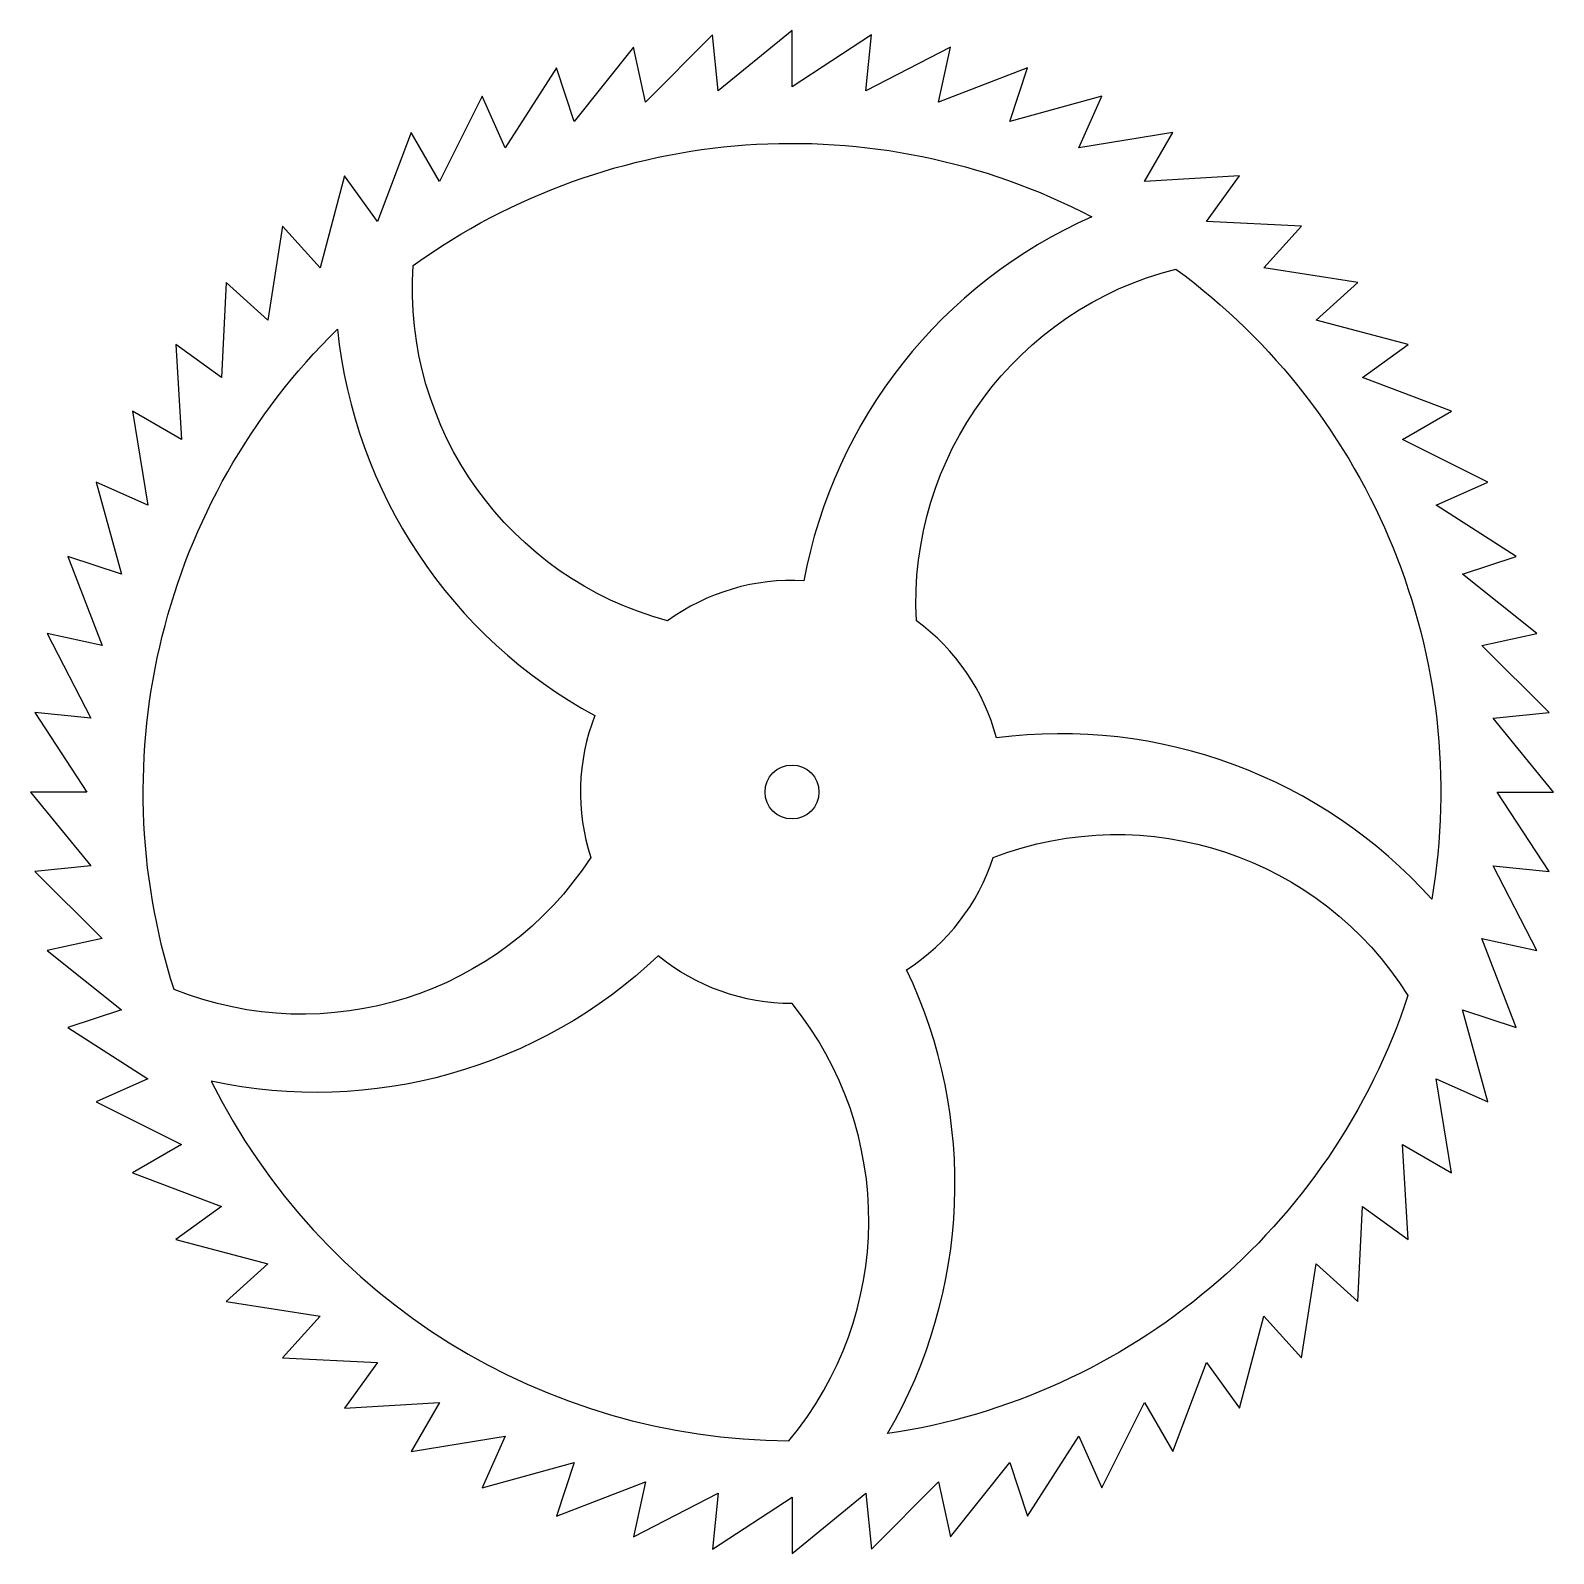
# Model space of a CAD drawing. Header units: millimetres. Extents: x -54 to 54, y -54 to 54.
import ezdxf

# ---------------------------------------------------------------- set-up
doc = ezdxf.new("R2010")
doc.units = ezdxf.units.MM
doc.layers.get('0').update_dxf_attribs({"linetype": 'CONTINUOUS'})

msp = doc.modelspace()

# ---------------------------------------------------------------- linework, layer by layer
for p, q in [((0, 54), (-5.23, 49.73)), ((0, 50), (0, 54)), ((-5.64, 53.7), (-10.4, 48.91)), ((-5.23, 49.73), (-5.64, 53.7)), ((5.64, 53.7), (0, 50)), ((5.23, 49.73), (5.64, 53.7)), ((-11.23, 52.82), (-15.45, 47.55)), ((-10.4, 48.91), (-11.23, 52.82)), ((11.23, 52.82), (5.23, 49.73)), ((10.4, 48.91), (11.23, 52.82)), ((-16.69, 51.36), (-20.34, 45.68)), ((-15.45, 47.55), (-16.69, 51.36)), ((16.69, 51.36), (10.4, 48.91)), ((15.45, 47.55), (16.69, 51.36)), ((-21.96, 49.33), (-25, 43.3)), ((-20.34, 45.68), (-21.96, 49.33)), ((21.96, 49.33), (15.45, 47.55)), ((20.34, 45.68), (21.96, 49.33)), ((-27, 46.77), (-29.39, 40.45)), ((-25, 43.3), (-27, 46.77)), ((27, 46.77), (20.34, 45.68)), ((25, 43.3), (27, 46.77)), ((-31.74, 43.69), (-33.46, 37.16)), ((-29.39, 40.45), (-31.74, 43.69)), ((31.74, 43.69), (25, 43.3)), ((29.39, 40.45), (31.74, 43.69)), ((-36.13, 40.13), (-37.16, 33.46)), ((-33.46, 37.16), (-36.13, 40.13)), ((36.13, 40.13), (29.39, 40.45)), ((33.46, 37.16), (36.13, 40.13)), ((40.13, 36.13), (33.46, 37.16)), ((-40.13, 36.13), (-40.45, 29.39)), ((-37.16, 33.46), (-40.13, 36.13)), ((37.16, 33.46), (40.13, 36.13)), ((43.69, 31.74), (37.16, 33.46)), ((-40.45, 29.39), (-43.69, 31.74)), ((-43.69, 31.74), (-43.3, 25)), ((40.45, 29.39), (43.69, 31.74)), ((46.77, 27), (40.45, 29.39)), ((-43.3, 25), (-46.77, 27)), ((-46.77, 27), (-45.68, 20.34)), ((43.3, 25), (46.77, 27)), ((49.33, 21.96), (43.3, 25)), ((-45.68, 20.34), (-49.33, 21.96)), ((-49.33, 21.96), (-47.55, 15.45)), ((45.68, 20.34), (49.33, 21.96)), ((51.36, 16.69), (45.68, 20.34)), ((-47.55, 15.45), (-51.36, 16.69)), ((-51.36, 16.69), (-48.91, 10.4)), ((47.55, 15.45), (51.36, 16.69)), ((52.82, 11.23), (47.55, 15.45)), ((-48.91, 10.4), (-52.82, 11.23)), ((-52.82, 11.23), (-49.73, 5.23)), ((48.91, 10.4), (52.82, 11.23)), ((53.7, 5.64), (48.91, 10.4)), ((-49.73, 5.23), (-53.7, 5.64)), ((-53.7, 5.64), (-50, 0)), ((49.73, 5.23), (53.7, 5.64)), ((54, 0), (49.73, 5.23)), ((-50, 0), (-54, 0)), ((-54, 0), (-49.73, -5.23)), ((50, 0), (54, 0)), ((53.7, -5.64), (50, 0)), ((-49.73, -5.23), (-53.7, -5.64)), ((52.82, -11.23), (49.73, -5.23)), ((49.73, -5.23), (53.7, -5.64)), ((-53.7, -5.64), (-48.91, -10.4)), ((-48.91, -10.4), (-52.82, -11.23)), ((51.36, -16.69), (48.91, -10.4)), ((48.91, -10.4), (52.82, -11.23)), ((-52.82, -11.23), (-47.55, -15.45)), ((-47.55, -15.45), (-51.36, -16.69)), ((49.33, -21.96), (47.55, -15.45)), ((47.55, -15.45), (51.36, -16.69)), ((-51.36, -16.69), (-45.68, -20.34)), ((-45.68, -20.34), (-49.33, -21.96)), ((46.77, -27), (45.68, -20.34)), ((45.68, -20.34), (49.33, -21.96)), ((-49.33, -21.96), (-43.3, -25)), ((-43.3, -25), (-46.77, -27)), ((43.69, -31.74), (43.3, -25)), ((43.3, -25), (46.77, -27)), ((-46.77, -27), (-40.45, -29.39)), ((-40.45, -29.39), (-43.69, -31.74)), ((40.13, -36.13), (40.45, -29.39)), ((40.45, -29.39), (43.69, -31.74)), ((-43.69, -31.74), (-37.16, -33.46)), ((-37.16, -33.46), (-40.13, -36.13)), ((36.13, -40.13), (37.16, -33.46)), ((37.16, -33.46), (40.13, -36.13)), ((-40.13, -36.13), (-33.46, -37.16)), ((-33.46, -37.16), (-36.13, -40.13)), ((31.74, -43.69), (33.46, -37.16)), ((33.46, -37.16), (36.13, -40.13)), ((-36.13, -40.13), (-29.39, -40.45)), ((-29.39, -40.45), (-31.74, -43.69)), ((27, -46.77), (29.39, -40.45)), ((29.39, -40.45), (31.74, -43.69)), ((-31.74, -43.69), (-25, -43.3)), ((-25, -43.3), (-27, -46.77)), ((21.96, -49.33), (25, -43.3)), ((25, -43.3), (27, -46.77)), ((-27, -46.77), (-20.34, -45.68)), ((-20.34, -45.68), (-21.96, -49.33)), ((16.69, -51.36), (20.34, -45.68)), ((20.34, -45.68), (21.96, -49.33)), ((-21.96, -49.33), (-15.45, -47.55)), ((-15.45, -47.55), (-16.69, -51.36)), ((11.23, -52.82), (15.45, -47.55)), ((15.45, -47.55), (16.69, -51.36)), ((-16.69, -51.36), (-10.4, -48.91)), ((-10.4, -48.91), (-11.23, -52.82)), ((5.64, -53.7), (10.4, -48.91)), ((10.4, -48.91), (11.23, -52.82)), ((-11.23, -52.82), (-5.23, -49.73)), ((-5.23, -49.73), (-5.64, -53.7)), ((-5.64, -53.7), (0, -50)), ((0, -54), (5.23, -49.73)), ((0, -50), (0, -54)), ((5.23, -49.73), (5.64, -53.7))]:
    msp.add_line(p, q)
for points in [[(21.26, 40.79, 0.247531), (0.84, 14.98, 0.172734), (-8.82, 12.14, -0.358375), (-26.86, 37.34, -0.283192)], [(45.37, -7.61, 0.247531), (14.5, 3.83, 0.172734), (8.82, 12.14, -0.358375), (27.22, 37.08, -0.283192)], [(-32.23, 32.82, 0.247531), (-13.98, 5.42, 0.172734), (-14.27, -4.64, -0.358375), (-43.82, -14, -0.283192)], [(6.78, -45.5, 0.247531), (8.13, -12.61, 0.172734), (14.27, -4.64, -0.358375), (43.68, -14.43, -0.283192)], [(-0.22, -46, 0.358375), (0, -15, -0.172734), (-9.48, -11.62, -0.247531), (-41.18, -20.51, 0.283192)]]:
    msp.add_lwpolyline(points, format="xyb", close=True)
msp.add_circle((0, 0), 1.91)

doc.saveas('drawing.dxf')
